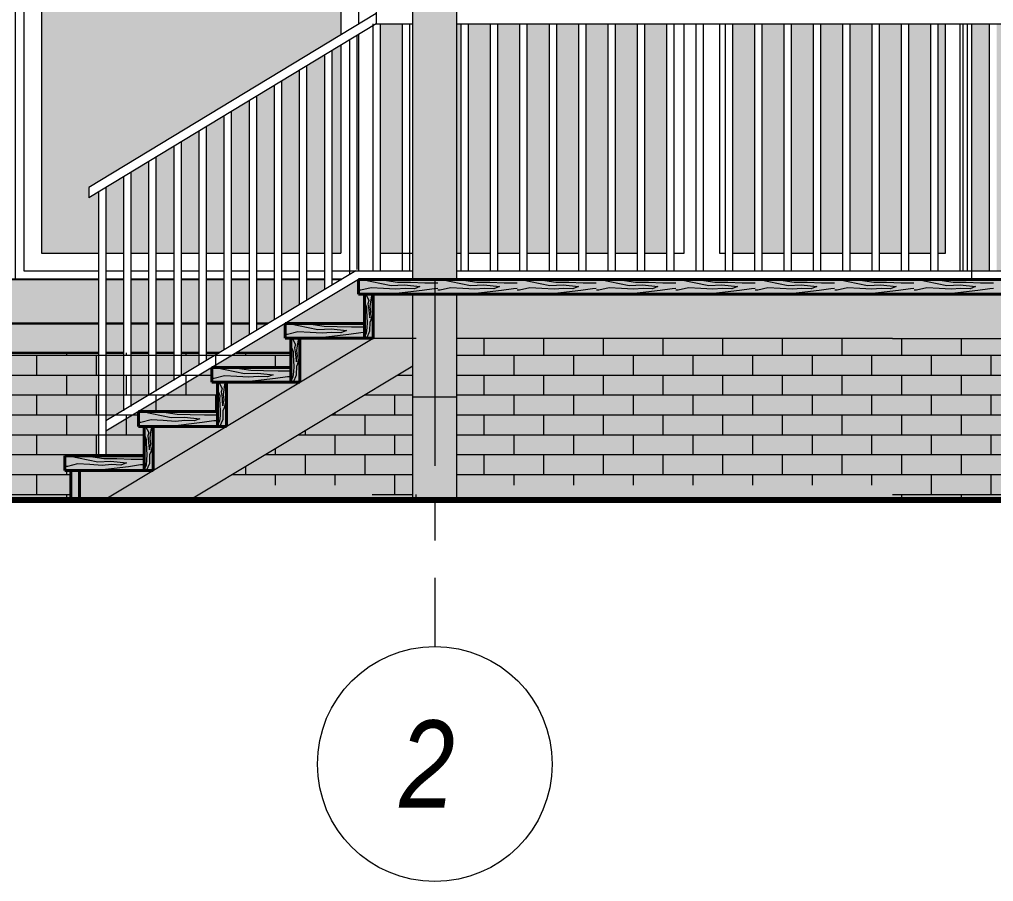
# Model space of a CAD drawing. Header units: millimetres. Extents: x 1582001 to 3303937, y 226471 to 491235.
# Drawn here: x 1591809 to 1595128, y 369285 to 372221 of the extents above; entities that cross this region are included whole.
import ezdxf
from ezdxf.enums import TextEntityAlignment as Align

# ---------------------------------------------------------------- set-up
doc = ezdxf.new("R2010")
doc.units = ezdxf.units.MM
doc.linetypes.add('CENTER', pattern=[50.8, 31.75, -6.35, 6.35, -6.35])
for name, color, linetype, lineweight in [('Интерьер - Лестница_Ном_пера__1', 7, 'Continuous', 13), ('Интерьер- Перегородка_Ном_пера__1', 7, 'Continuous', 13), ('Конструктивный - Несущий_Ном_пера__1', 7, 'Continuous', 13), ('Оси', 251, 'CENTER', 9), ('Штриховки', 251, 'Continuous', 20)]:
    doc.layers.add(name, color=color, linetype=linetype, lineweight=lineweight)
doc.styles.add('GOST 2.304', font='ARIALNI.TTF', dxfattribs={"width": 0.98, "height": 300})
pattern_1 = [(0, (0, 96926.34), (0, 67.7418), []), (90, (0, 96926.34), (-101.6, 67.7418), [67.7418, -67.7418])]

msp = doc.modelspace()

# ---------------------------------------------------------------- hatches: boundary and pattern name
at = {"lineweight": -3, "ltscale": 100, "true_color": 0xffe3c7}
h = msp.add_hatch(color=254, dxfattribs=at)
h.paths.add_polyline_path([(1590749.2, 373331.2), (1590599.2, 373331.2), (1590599.2, 370585.2), (1590749.2, 370585.2)])
h.paths.add_polyline_path([(1593299.2, 373774.4), (1593149.2, 373774.4), (1593149.2, 371335.2), (1593299.2, 371335.2)])
h = msp.add_hatch(color=254, dxfattribs=at)
h.set_gradient(color1=(200, 254, 251), color2=(240, 255, 254), one_color=1, tint=0.97, name='CYLINDER')
h.paths.add_polyline_path([(1592904.2, 373635.2), (1592784.2, 373635.2), (1592784.2, 373605.6), (1592784.2, 373331.2), (1591884.2, 373331.2), (1591884.2, 372375.2), (1592904.2, 372375.2)])
h.paths.add_polyline_path([(1594034.2, 373595.2), (1593299.2, 373595.2), (1593299.2, 372415.2), (1594034.2, 372415.2)])
h.paths.add_polyline_path([(1593149.2, 373595.2), (1593064.2, 373595.2), (1593064.2, 372415.2), (1593149.2, 372415.2)])
h.paths.add_polyline_path([(1594924.2, 373595.2), (1594234.2, 373595.2), (1594234.2, 372415.2), (1594924.2, 372415.2)])
h.paths.add_polyline_path([(1592904.2, 372168.5), (1592904.2, 372255.2), (1591884.2, 372255.2), (1591884.2, 371425.2), (1592078.1, 371425.2), (1592078.1, 371633.6), (1592045.3, 371613.7), (1592045.3, 371648.8)])
h.paths.add_polyline_path([(1592163.6, 371685.3), (1592103.1, 371648.7), (1592103.1, 371425.2), (1592163.6, 371425.2)], flags=17)
h.paths.add_polyline_path([(1592249.2, 371737.1), (1592188.6, 371700.5), (1592188.6, 371425.2), (1592249.2, 371425.2)], flags=17)
h.paths.add_polyline_path([(1592334.8, 371788.9), (1592274.2, 371752.2), (1592274.2, 371425.2), (1592334.8, 371425.2)], flags=17)
h.paths.add_polyline_path([(1592420.3, 371840.6), (1592359.8, 371804), (1592359.8, 371425.2), (1592420.3, 371425.2)], flags=17)
h.paths.add_polyline_path([(1592505.9, 371892.4), (1592445.3, 371855.8), (1592445.3, 371425.2), (1592505.9, 371425.2)], flags=17)
h.paths.add_polyline_path([(1592591.4, 371944.2), (1592530.9, 371907.5), (1592530.9, 371425.2), (1592591.4, 371425.2)], flags=17)
h.paths.add_polyline_path([(1592677, 371995.9), (1592616.4, 371959.3), (1592616.4, 371425.2), (1592677, 371425.2)], flags=17)
h.paths.add_polyline_path([(1592762.6, 372047.7), (1592702, 372011), (1592702, 371425.2), (1592762.6, 371425.2)], flags=17)
h.paths.add_polyline_path([(1592848.1, 372099.5), (1592787.6, 372062.8), (1592787.6, 371425.2), (1592848.1, 371425.2)], flags=17)
h.paths.add_polyline_path([(1592904.2, 372133.4), (1592873.1, 372114.6), (1592873.1, 371425.2), (1592904.2, 371425.2)], flags=17)
h.paths.add_polyline_path([(1593356.8, 372984.1), (1594077.3, 372984.1), (1594077.3, 373294.3), (1593356.8, 373294.3)], flags=9)
h = msp.add_hatch(color=254, dxfattribs=at)
h.set_gradient(color1=(200, 254, 251), color2=(240, 255, 254), one_color=1, tint=0.97, name='CYLINDER')
h.paths.add_polyline_path([(1593113.3, 372205.7), (1593038.3, 372205.7), (1593038.3, 371425.2), (1593113.3, 371425.2)])
h.paths.add_polyline_path([(1593413.3, 372205.7), (1593338.3, 372205.7), (1593338.3, 371425.2), (1593413.3, 371425.2)])
h.paths.add_polyline_path([(1593313.3, 372205.7), (1593299.2, 372205.7), (1593299.2, 371425.2), (1593313.3, 371425.2)])
h.paths.add_polyline_path([(1593513.3, 372205.7), (1593438.3, 372205.7), (1593438.3, 371425.2), (1593513.3, 371425.2)])
h.paths.add_polyline_path([(1593613.3, 372205.7), (1593538.3, 372205.7), (1593538.3, 371425.2), (1593613.3, 371425.2)])
h.paths.add_polyline_path([(1593713.3, 372205.7), (1593638.3, 372205.7), (1593638.3, 371425.2), (1593713.3, 371425.2)])
h.paths.add_polyline_path([(1593813.3, 372205.7), (1593738.3, 372205.7), (1593738.3, 371425.2), (1593813.3, 371425.2)])
h.paths.add_polyline_path([(1593913.3, 372205.7), (1593838.3, 372205.7), (1593838.3, 371425.2), (1593913.3, 371425.2)])
h.paths.add_polyline_path([(1594013.3, 372205.7), (1593938.3, 372205.7), (1593938.3, 371425.2), (1594013.3, 371425.2)])
h = msp.add_hatch(color=254, dxfattribs=at)
h.set_gradient(color1=(200, 254, 251), color2=(240, 255, 254), one_color=1, tint=0.97, name='CYLINDER')
h.paths.add_polyline_path([(1594913.3, 372205.7), (1594838.3, 372205.7), (1594838.3, 371425.2), (1594913.3, 371425.2)])
h.paths.add_polyline_path([(1594964.2, 372205.7), (1594938.3, 372205.7), (1594938.3, 371425.2), (1594964.2, 371425.2)])
h.paths.add_polyline_path([(1594813.3, 372205.7), (1594738.3, 372205.7), (1594738.3, 371425.2), (1594813.3, 371425.2)])
h.paths.add_polyline_path([(1594713.3, 372205.7), (1594638.3, 372205.7), (1594638.3, 371425.2), (1594713.3, 371425.2)])
h.paths.add_polyline_path([(1594613.3, 372205.7), (1594538.3, 372205.7), (1594538.3, 371425.2), (1594613.3, 371425.2)])
h.paths.add_polyline_path([(1594513.3, 372205.7), (1594438.3, 372205.7), (1594438.3, 371425.2), (1594513.3, 371425.2)])
h.paths.add_polyline_path([(1594413.3, 372205.7), (1594338.3, 372205.7), (1594338.3, 371425.2), (1594413.3, 371425.2)])
h.paths.add_polyline_path([(1594313.3, 372205.7), (1594238.3, 372205.7), (1594238.3, 371425.2), (1594313.3, 371425.2)])
h = msp.add_hatch(color=254, dxfattribs=at)
h.paths.add_polyline_path([(1595113.3, 372205.7), (1595054.2, 372205.7), (1595054.2, 371365.2), (1595113.3, 371365.2)])
h.paths.add_polyline_path([(1595213.3, 372205.7), (1595138.3, 372205.7), (1595138.3, 371365.2), (1595213.3, 371365.2)])
h.paths.add_polyline_path([(1595313.3, 372205.7), (1595238.3, 372205.7), (1595238.3, 371365.2), (1595313.3, 371365.2)])
h.paths.add_polyline_path([(1595413.3, 372205.7), (1595338.3, 372205.7), (1595338.3, 371365.2), (1595413.3, 371365.2)])
h.paths.add_polyline_path([(1595513.3, 372205.7), (1595438.3, 372205.7), (1595438.3, 371365.2), (1595513.3, 371365.2)])
h.paths.add_polyline_path([(1595613.3, 372205.7), (1595538.3, 372205.7), (1595538.3, 371365.2), (1595613.3, 371365.2)])
h.paths.add_polyline_path([(1595713.3, 372205.7), (1595638.3, 372205.7), (1595638.3, 371365.2), (1595713.3, 371365.2)])
h.paths.add_polyline_path([(1595813.3, 372205.7), (1595738.3, 372205.7), (1595738.3, 371365.2), (1595813.3, 371365.2)])
h.paths.add_polyline_path([(1595913.3, 372205.7), (1595838.3, 372205.7), (1595838.3, 371365.2), (1595913.3, 371365.2)])
h.paths.add_polyline_path([(1596013.3, 372205.7), (1595938.3, 372205.7), (1595938.3, 371365.2), (1596013.3, 371365.2)])
h.paths.add_polyline_path([(1596113.3, 372205.7), (1596038.3, 372205.7), (1596038.3, 371365.2), (1596113.3, 371365.2)])
h.paths.add_polyline_path([(1596213.3, 372205.7), (1596138.3, 372205.7), (1596138.3, 371365.2), (1596213.3, 371365.2)])
h.paths.add_polyline_path([(1596313.3, 372205.7), (1596238.3, 372205.7), (1596238.3, 371365.2), (1596313.3, 371365.2)])
h.paths.add_polyline_path([(1596413.3, 372205.7), (1596338.3, 372205.7), (1596338.3, 371365.2), (1596413.3, 371365.2)])
h.paths.add_polyline_path([(1596474.2, 372205.7), (1596438.3, 372205.7), (1596438.3, 371365.2), (1596474.2, 371365.2)])
at = {"lineweight": -3, "ltscale": 100, "true_color": 0xb83205}
h = msp.add_hatch(color=22, dxfattribs=at)
h.paths.add_polyline_path([(1592078.1, 371335.2), (1591794.2, 371335.2), (1590749.2, 371335.2), (1590749.2, 371185.2), (1592078.1, 371185.2)])
h.paths.add_polyline_path([(1592078.1, 371085.2), (1590749.2, 371085.2), (1590749.2, 370585.2), (1591984.2, 370585.2), (1591984.2, 370685.2), (1591964.2, 370685.2), (1591964.2, 370735.2), (1592078.1, 370735.2)])
h.paths.add_polyline_path([(1590599.2, 371185.2), (1590314.2, 371185.2), (1590314.2, 371085.2), (1590599.2, 371085.2)])
h.paths.add_polyline_path([(1590599.2, 371335.2), (1590314.2, 371335.2), (1590264.2, 371335.2), (1590264.2, 371185.2), (1590599.2, 371185.2)])
h.paths.add_polyline_path([(1592078.1, 371185.2), (1590749.2, 371185.2), (1590749.2, 371085.2), (1592078.1, 371085.2)])
h.paths.add_polyline_path([(1590599.2, 371085.2), (1590364.2, 371085.2), (1590364.2, 370585.2), (1590599.2, 370585.2)])
h.paths.add_polyline_path([(1593149.2, 371041.3), (1592389.1, 370585.2), (1593149.2, 370585.2)])
h.paths.add_polyline_path([(1592484.2, 370985.2), (1592464.2, 370985.2), (1592464.2, 371035.2), (1592214.2, 370885.2), (1592484.2, 370885.2)])
h.paths.add_polyline_path([(1592234.2, 370835.2), (1592214.2, 370835.2), (1592214.2, 370885.2), (1592103.1, 370818.5), (1592103.1, 370735.2), (1592234.2, 370735.2)])
h.paths.add_polyline_path([(1592734.2, 371085.2), (1592547.5, 371085.2), (1592464.2, 371035.2), (1592734.2, 371035.2)])
h.paths.add_polyline_path([(1592984.2, 371285.2), (1592964.2, 371285.2), (1592964.2, 371335.2), (1592714.2, 371185.2), (1592984.2, 371185.2)])
h.paths.add_polyline_path([(1592734.2, 371135.2), (1592714.2, 371135.2), (1592714.2, 371185.2), (1592547.5, 371085.2), (1592734.2, 371085.2)])
h = msp.add_hatch(color=22, dxfattribs=at)
h.paths.add_polyline_path([(1593299.2, 371285.2), (1593224.2, 371285.2), (1593224.2, 370935.1), (1593299.2, 370935.1)])
h.paths.add_polyline_path([(1593224.2, 371285.2), (1593149.2, 371285.2), (1593149.2, 370935.1), (1593224.2, 370935.1)])
h.paths.add_polyline_path([(1593224.2, 370935.1), (1593149.2, 370935.1), (1593149.2, 370585.2), (1593224.2, 370585.2)])
h.paths.add_polyline_path([(1593299.2, 370935.1), (1593224.2, 370935.1), (1593224.2, 370585.2), (1593299.2, 370585.2)])
h.paths.add_polyline_path([(1598549.2, 371134.6), (1594784.1, 371134.6), (1593299.2, 371134.6), (1593299.2, 370585.2), (1598549.2, 370585.2)])
h.paths.add_polyline_path([(1598549.2, 371285.2), (1593299.2, 371285.2), (1593299.2, 371134.6), (1594784.1, 371134.6), (1598549.2, 371134.6)])
h.paths.add_polyline_path([(1605624.2, 371085.2), (1600244.2, 371085.2), (1600244.2, 370585.2), (1605624.2, 370585.2)])
h.paths.add_polyline_path([(1605624.2, 371185.2), (1600194.2, 371185.2), (1600194.2, 371085.2), (1605624.2, 371085.2)])
h.paths.add_polyline_path([(1605624.2, 371335.2), (1600194.2, 371335.2), (1600144.2, 371335.2), (1600144.2, 371185.2), (1600194.2, 371185.2), (1605624.2, 371185.2)])
h.paths.add_polyline_path([(1605924.2, 371335.2), (1605624.2, 371335.2), (1605624.2, 371185.2), (1605874.2, 371185.2), (1605924.2, 371185.2)])
h.paths.add_polyline_path([(1605874.2, 371185.2), (1605624.2, 371185.2), (1605624.2, 371085.2), (1605824.2, 371085.2), (1605874.2, 371085.2)])
h.paths.add_polyline_path([(1605824.2, 371085.2), (1605624.2, 371085.2), (1605624.2, 370585.2), (1605824.2, 370585.2)])
h.paths.add_polyline_path([(1600144.2, 371285.2), (1598699.2, 371285.2), (1598699.2, 371134.6), (1600194.2, 371134.6), (1600194.2, 371185.2), (1600144.2, 371185.2)])
h.paths.add_polyline_path([(1600244.2, 371085.2), (1600194.2, 371085.2), (1600194.2, 371134.6), (1598699.2, 371134.6), (1598699.2, 370585.2), (1600244.2, 370585.2)])
h.paths.add_polyline_path([(1598699.2, 370935.1), (1598549.2, 370935.1), (1598549.2, 370585.2), (1598699.2, 370585.2)])
h.paths.add_polyline_path([(1598699.2, 371285.2), (1598549.2, 371285.2), (1598549.2, 371134.6), (1598549.2, 370935.1), (1598699.2, 370935.1)])
h.paths.add_polyline_path([(1593149.2, 371041.3), (1593149.2, 371135.2), (1593014.2, 371135.2), (1592097.5, 370585.2), (1592389.1, 370585.2)])
h.paths.add_polyline_path([(1593149.2, 371285.2), (1593014.2, 371285.2), (1593014.2, 371135.2), (1593149.2, 371135.2)])
at = {"lineweight": -3, "ltscale": 100, "true_color": 0xbd2f00}
h = msp.add_hatch(color=22, dxfattribs=at)
h.paths.add_polyline_path([(1592163.6, 371185.2), (1592103.1, 371185.2), (1592103.1, 371085.2), (1592163.6, 371085.2)])
h.paths.add_polyline_path([(1592249.2, 371185.2), (1592188.6, 371185.2), (1592188.6, 371085.2), (1592249.2, 371085.2)])
h.paths.add_polyline_path([(1592249.2, 371335.2), (1592188.6, 371335.2), (1592188.6, 371185.2), (1592249.2, 371185.2)])
h.paths.add_polyline_path([(1592163.6, 371335.2), (1592103.1, 371335.2), (1592103.1, 371185.2), (1592163.6, 371185.2)])
h.paths.add_polyline_path([(1592334.8, 371335.2), (1592274.2, 371335.2), (1592274.2, 371185.2), (1592334.8, 371185.2)])
h.paths.add_polyline_path([(1592420.3, 371335.2), (1592359.8, 371335.2), (1592359.8, 371185.2), (1592420.3, 371185.2)])
h.paths.add_polyline_path([(1592420.3, 371185.2), (1592359.8, 371185.2), (1592359.8, 371085.2), (1592420.3, 371085.2)])
h.paths.add_polyline_path([(1592334.8, 371185.2), (1592274.2, 371185.2), (1592274.2, 371085.2), (1592334.8, 371085.2)])
h = msp.add_hatch(color=22, dxfattribs=at)
h.paths.add_polyline_path([(1592505.9, 371185.2), (1592445.3, 371185.2), (1592445.3, 371085.2), (1592489.2, 371085.2), (1592505.9, 371095.2)])
h.paths.add_polyline_path([(1592505.9, 371335.2), (1592445.3, 371335.2), (1592445.3, 371185.2), (1592505.9, 371185.2)])
h.paths.add_polyline_path([(1592591.4, 371335.2), (1592530.9, 371335.2), (1592530.9, 371185.2), (1592591.4, 371185.2)])
h.paths.add_polyline_path([(1592591.4, 371185.2), (1592530.9, 371185.2), (1592530.9, 371110.2), (1592591.4, 371146.5)])
h.paths.add_polyline_path([(1592677, 371335.2), (1592616.4, 371335.2), (1592616.4, 371185.2), (1592655.9, 371185.2), (1592677, 371197.9)])
h.paths.add_polyline_path([(1592655.9, 371185.2), (1592616.4, 371185.2), (1592616.4, 371161.5)])
h.paths.add_polyline_path([(1592762.6, 371335.2), (1592702, 371335.2), (1592702, 371212.9), (1592762.6, 371249.2)])
h.paths.add_polyline_path([(1592848.1, 371335.2), (1592787.6, 371335.2), (1592787.6, 371264.2), (1592848.1, 371300.5)])
at = {"lineweight": -3, "ltscale": 100}
h = msp.add_hatch(color=34, dxfattribs=at)
h.paths.add_polyline_path([(1593120.9, 371316.8), (1593075.9, 371314.9), (1592976.8, 371335.2), (1592964.2, 371335.2), (1592964.2, 371298.4), (1592972.4, 371298.4), (1593007.3, 371307.3), (1593049.2, 371304.7), (1593090.5, 371302.2), (1593122.8, 371304.7), (1593154.6, 371303.5), (1593173.6, 371311.1)], flags=17)
h.paths.add_polyline_path([(1593090.5, 371302.2), (1593049.2, 371304.7), (1593007.3, 371307.3), (1592972.4, 371298.4), (1592964.2, 371298.4), (1592964.2, 371285.2), (1593064.2, 371285.2), (1593181.2, 371299), (1593221.8, 371304.7), (1593224.2, 371304.8), (1593224.2, 371323.9), (1593190, 371323.9), (1593141, 371325.7), (1593096.9, 371326.1), (1593036.6, 371335.2), (1592976.8, 371335.2), (1593075.9, 371314.9), (1593120.9, 371316.8), (1593173.6, 371311.1), (1593154.6, 371303.5), (1593122.8, 371304.7)])
h.paths.add_polyline_path([(1593224.2, 371304.8), (1593221.8, 371304.7), (1593181.2, 371299), (1593064.2, 371285.2), (1593224.2, 371285.2)], flags=17)
h.paths.add_polyline_path([(1593224.2, 371335.2), (1593036.6, 371335.2), (1593096.9, 371326.1), (1593141, 371325.7), (1593190, 371323.9), (1593224.2, 371323.9)])
at = {"lineweight": -3, "ltscale": 100, "true_color": 0xb83205}
msp.add_hatch(color=22, dxfattribs=at).paths.add_polyline_path([(1593299.2, 371335.2), (1593224.2, 371335.2), (1593224.2, 371285.2), (1593299.2, 371285.2), (1598699.2, 371285.2), (1600088.2, 371285.2), (1600144.2, 371291.8), (1600144.2, 371315.1), (1600137.1, 371315.8), (1600092, 371313.9), (1599988.5, 371335.2), (1598699.2, 371335.2)])
at = {"lineweight": -3, "ltscale": 100}
h = msp.add_hatch(color=34, dxfattribs=at)
h.paths.add_polyline_path([(1593014.2, 371226.9), (1593007.8, 371198.2), (1593003.7, 371189.9), (1593003.3, 371160.1), (1592992.3, 371135.2), (1593014.2, 371135.2)], flags=17)
h.paths.add_polyline_path([(1593003.7, 371189.9), (1593007.8, 371198.2), (1593014.2, 371226.9), (1593014.2, 371285.2), (1593012.1, 371285.2), (1593009.4, 371278.2), (1593006, 371259.5), (1593004.5, 371243.2), (1593006.6, 371225.1), (1593002.5, 371204.8), (1593000.3, 371217.8), (1592999.3, 371232), (1592996.2, 371252.6), (1592999.5, 371263.7), (1592988.7, 371285.2), (1592984.2, 371285.2), (1592984.2, 371259.7), (1592991.3, 371240), (1592991.1, 371228), (1592992.3, 371209.1), (1592993.4, 371187.3), (1592992.5, 371171.8), (1592990.5, 371152.3), (1592984.2, 371139.3), (1592984.2, 371135.2), (1592992.3, 371135.2), (1593003.3, 371160.1)])
h.paths.add_polyline_path([(1592992.3, 371209.1), (1592991.1, 371228), (1592991.3, 371240), (1592984.2, 371259.7), (1592984.2, 371139.3), (1592990.5, 371152.3), (1592992.5, 371171.8), (1592993.4, 371187.3)], flags=17)
h.paths.add_polyline_path([(1593012.1, 371285.2), (1592988.7, 371285.2), (1592999.5, 371263.7), (1592996.2, 371252.6), (1592999.3, 371232), (1593000.3, 371217.8), (1593002.5, 371204.8), (1593006.6, 371225.1), (1593004.5, 371243.2), (1593006, 371259.5), (1593009.4, 371278.2)], flags=17)
h = msp.add_hatch(color=34, dxfattribs=at)
h.paths.add_polyline_path([(1592984.2, 371155.3), (1592971.8, 371154.7), (1592931.2, 371149), (1592814.2, 371135.2), (1592984.2, 371135.2)], flags=17)
h.paths.add_polyline_path([(1592984.2, 371173.9), (1592940, 371173.9), (1592891, 371175.7), (1592846.9, 371176.1), (1592786.6, 371185.2), (1592726.8, 371185.2), (1592825.9, 371164.9), (1592870.9, 371166.8), (1592923.6, 371161.1), (1592904.6, 371153.5), (1592872.8, 371154.7), (1592840.5, 371152.2), (1592799.2, 371154.7), (1592757.3, 371157.3), (1592722.4, 371148.4), (1592714.2, 371148.4), (1592714.2, 371135.2), (1592764.2, 371135.2), (1592814.2, 371135.2), (1592931.2, 371149), (1592971.8, 371154.7), (1592984.2, 371155.3)])
h.paths.add_polyline_path([(1592984.2, 371185.2), (1592786.6, 371185.2), (1592846.9, 371176.1), (1592891, 371175.7), (1592940, 371173.9), (1592984.2, 371173.9)], flags=17)
h.paths.add_polyline_path([(1592726.8, 371185.2), (1592714.2, 371185.2), (1592714.2, 371148.4), (1592722.4, 371148.4), (1592757.3, 371157.3), (1592799.2, 371154.7), (1592840.5, 371152.2), (1592872.8, 371154.7), (1592904.6, 371153.5), (1592923.6, 371161.1), (1592870.9, 371166.8), (1592825.9, 371164.9)], flags=17)
at = {"lineweight": -3, "ltscale": 100, "true_color": 0xb83205}
h = msp.add_hatch(color=22, dxfattribs=at)
h.paths.add_polyline_path([(1592264.2, 370685.2), (1592014.2, 370685.2), (1592014.2, 370585.2), (1592097.5, 370585.2)])
h.paths.add_polyline_path([(1592514.2, 370835.2), (1592264.2, 370835.2), (1592264.2, 370685.2)])
h.paths.add_polyline_path([(1592764.2, 370985.2), (1592514.2, 370985.2), (1592514.2, 370835.2)])
h.paths.add_polyline_path([(1593014.2, 371135.2), (1593011.2, 371135.2), (1592764.2, 371135.2), (1592764.2, 370985.2)])
at = {"lineweight": -3, "ltscale": 100}
h = msp.add_hatch(color=34, dxfattribs=at)
h.paths.add_polyline_path([(1592764.2, 371076.9), (1592757.8, 371048.2), (1592753.7, 371039.9), (1592753.3, 371010.1), (1592742.3, 370985.2), (1592764.2, 370985.2)], flags=17)
h.paths.add_polyline_path([(1592753.7, 371039.9), (1592757.8, 371048.2), (1592764.2, 371076.9), (1592764.2, 371135.2), (1592762.1, 371135.2), (1592759.4, 371128.2), (1592756, 371109.5), (1592754.5, 371093.2), (1592756.6, 371075.1), (1592752.5, 371054.8), (1592750.3, 371067.8), (1592749.3, 371082), (1592746.2, 371102.6), (1592749.5, 371113.7), (1592738.7, 371135.2), (1592734.2, 371135.2), (1592734.2, 371109.7), (1592741.3, 371090), (1592741.1, 371078), (1592742.3, 371059.1), (1592743.4, 371037.3), (1592742.5, 371021.8), (1592740.5, 371002.3), (1592734.2, 370989.3), (1592734.2, 370985.2), (1592742.3, 370985.2), (1592753.3, 371010.1)])
h.paths.add_polyline_path([(1592742.3, 371059.1), (1592741.1, 371078), (1592741.3, 371090), (1592734.2, 371109.7), (1592734.2, 370989.3), (1592740.5, 371002.3), (1592742.5, 371021.8), (1592743.4, 371037.3)], flags=17)
h.paths.add_polyline_path([(1592759.4, 371128.2), (1592762.1, 371135.2), (1592738.7, 371135.2), (1592749.5, 371113.7), (1592746.2, 371102.6), (1592749.3, 371082), (1592750.3, 371067.8), (1592752.5, 371054.8), (1592756.6, 371075.1), (1592754.5, 371093.2), (1592756, 371109.5)], flags=17)
at = {"lineweight": -3, "ltscale": 100, "true_color": 0xbd2f00}
h = msp.add_hatch(color=22, dxfattribs=at)
h.paths.add_polyline_path([(1592163.6, 371085.2), (1592103.1, 371085.2), (1592103.1, 370853.5), (1592163.6, 370889.9)])
h.paths.add_polyline_path([(1592249.2, 371085.2), (1592188.6, 371085.2), (1592188.6, 370904.9), (1592249.2, 370941.2)])
h.paths.add_polyline_path([(1592334.8, 371085.2), (1592274.2, 371085.2), (1592274.2, 370956.2), (1592334.8, 370992.5)])
h.paths.add_polyline_path([(1592420.3, 371085.2), (1592359.8, 371085.2), (1592359.8, 371007.5), (1592420.3, 371043.9)])
h.paths.add_polyline_path([(1592489.2, 371085.2), (1592445.3, 371085.2), (1592445.3, 371058.9)])
at = {"lineweight": -3, "ltscale": 100}
h = msp.add_hatch(color=34, dxfattribs=at)
h.paths.add_polyline_path([(1592681.2, 370999), (1592721.8, 371004.7), (1592734.2, 371005.3), (1592734.2, 371023.9), (1592690, 371023.9), (1592641, 371025.7), (1592596.9, 371026.1), (1592536.6, 371035.2), (1592476.8, 371035.2), (1592575.9, 371014.9), (1592620.9, 371016.8), (1592673.6, 371011.1), (1592654.6, 371003.5), (1592622.8, 371004.7), (1592590.5, 371002.2), (1592549.2, 371004.7), (1592507.3, 371007.3), (1592472.4, 370998.4), (1592464.2, 370998.4), (1592464.2, 370985.2), (1592514.2, 370985.2), (1592564.2, 370985.2)])
h.paths.add_polyline_path([(1592620.9, 371016.8), (1592575.9, 371014.9), (1592476.8, 371035.2), (1592464.2, 371035.2), (1592464.2, 370998.4), (1592472.4, 370998.4), (1592507.3, 371007.3), (1592549.2, 371004.7), (1592590.5, 371002.2), (1592622.8, 371004.7), (1592654.6, 371003.5), (1592673.6, 371011.1)], flags=17)
h.paths.add_polyline_path([(1592734.2, 371035.2), (1592536.6, 371035.2), (1592596.9, 371026.1), (1592641, 371025.7), (1592690, 371023.9), (1592734.2, 371023.9)], flags=17)
h.paths.add_polyline_path([(1592734.2, 371005.3), (1592721.8, 371004.7), (1592681.2, 370999), (1592564.2, 370985.2), (1592734.2, 370985.2)], flags=17)
h = msp.add_hatch(color=34, dxfattribs=at)
h.paths.add_polyline_path([(1592514.2, 370926.9), (1592507.8, 370898.2), (1592503.7, 370889.9), (1592503.3, 370860.1), (1592492.3, 370835.2), (1592514.2, 370835.2)], flags=17)
h.paths.add_polyline_path([(1592503.7, 370889.9), (1592507.8, 370898.2), (1592514.2, 370926.9), (1592514.2, 370985.2), (1592512.1, 370985.2), (1592509.4, 370978.2), (1592506, 370959.5), (1592504.5, 370943.2), (1592506.6, 370925.1), (1592502.5, 370904.8), (1592500.3, 370917.8), (1592499.3, 370932), (1592496.2, 370952.6), (1592499.5, 370963.7), (1592488.7, 370985.2), (1592484.2, 370985.2), (1592484.2, 370959.7), (1592491.3, 370940), (1592491.1, 370928), (1592492.3, 370909.1), (1592493.4, 370887.3), (1592492.5, 370871.8), (1592490.5, 370852.3), (1592484.2, 370839.3), (1592484.2, 370835.2), (1592492.3, 370835.2), (1592503.3, 370860.1)])
h.paths.add_polyline_path([(1592492.3, 370909.1), (1592491.1, 370928), (1592491.3, 370940), (1592484.2, 370959.7), (1592484.2, 370839.3), (1592490.5, 370852.3), (1592492.5, 370871.8), (1592493.4, 370887.3)], flags=17)
h.paths.add_polyline_path([(1592509.4, 370978.2), (1592512.1, 370985.2), (1592488.7, 370985.2), (1592499.5, 370963.7), (1592496.2, 370952.6), (1592499.3, 370932), (1592500.3, 370917.8), (1592502.5, 370904.8), (1592506.6, 370925.1), (1592504.5, 370943.2), (1592506, 370959.5)], flags=17)
h = msp.add_hatch(color=34, dxfattribs=at)
h.paths.add_polyline_path([(1592484.2, 370855.3), (1592471.8, 370854.7), (1592431.2, 370849), (1592314.2, 370835.2), (1592484.2, 370835.2)], flags=17)
h.paths.add_polyline_path([(1592484.2, 370873.9), (1592440, 370873.9), (1592391, 370875.7), (1592346.9, 370876.1), (1592286.6, 370885.2), (1592226.8, 370885.2), (1592325.9, 370864.9), (1592370.9, 370866.8), (1592423.6, 370861.1), (1592404.6, 370853.5), (1592372.8, 370854.7), (1592340.5, 370852.2), (1592299.2, 370854.7), (1592257.3, 370857.3), (1592222.4, 370848.4), (1592214.2, 370848.4), (1592214.2, 370835.2), (1592314.2, 370835.2), (1592431.2, 370849), (1592471.8, 370854.7), (1592484.2, 370855.3)])
h.paths.add_polyline_path([(1592484.2, 370885.2), (1592286.6, 370885.2), (1592346.9, 370876.1), (1592391, 370875.7), (1592440, 370873.9), (1592484.2, 370873.9)], flags=17)
h.paths.add_polyline_path([(1592226.8, 370885.2), (1592214.2, 370885.2), (1592214.2, 370848.4), (1592222.4, 370848.4), (1592257.3, 370857.3), (1592299.2, 370854.7), (1592340.5, 370852.2), (1592372.8, 370854.7), (1592404.6, 370853.5), (1592423.6, 370861.1), (1592370.9, 370866.8), (1592325.9, 370864.9)], flags=17)
h = msp.add_hatch(color=34, dxfattribs=at)
h.paths.add_polyline_path([(1592264.2, 370776.9), (1592257.8, 370748.2), (1592253.7, 370739.9), (1592253.3, 370710.1), (1592242.3, 370685.2), (1592264.2, 370685.2)], flags=17)
h.paths.add_polyline_path([(1592253.7, 370739.9), (1592257.8, 370748.2), (1592264.2, 370776.9), (1592264.2, 370835.2), (1592262.1, 370835.2), (1592259.4, 370828.2), (1592256, 370809.5), (1592254.5, 370793.2), (1592256.6, 370775.1), (1592252.5, 370754.8), (1592250.3, 370767.8), (1592249.3, 370782), (1592246.2, 370802.6), (1592249.5, 370813.7), (1592238.7, 370835.2), (1592234.2, 370835.2), (1592234.2, 370809.7), (1592241.3, 370790), (1592241.1, 370778), (1592242.3, 370759.1), (1592243.4, 370737.3), (1592242.5, 370721.8), (1592240.5, 370702.3), (1592234.2, 370689.3), (1592234.2, 370685.2), (1592242.3, 370685.2), (1592253.3, 370710.1)])
h.paths.add_polyline_path([(1592242.3, 370759.1), (1592241.1, 370778), (1592241.3, 370790), (1592234.2, 370809.7), (1592234.2, 370689.3), (1592240.5, 370702.3), (1592242.5, 370721.8), (1592243.4, 370737.3)], flags=17)
h.paths.add_polyline_path([(1592259.4, 370828.2), (1592262.1, 370835.2), (1592238.7, 370835.2), (1592249.5, 370813.7), (1592246.2, 370802.6), (1592249.3, 370782), (1592250.3, 370767.8), (1592252.5, 370754.8), (1592256.6, 370775.1), (1592254.5, 370793.2), (1592256, 370809.5)], flags=17)
h = msp.add_hatch(color=34, dxfattribs=at)
h.paths.add_polyline_path([(1592014.2, 370685.2), (1591984.2, 370685.2), (1591984.2, 370585.2), (1592014.2, 370585.2)])
h.paths.add_polyline_path([(1592120.9, 370716.8), (1592075.9, 370714.9), (1591976.8, 370735.2), (1591964.2, 370735.2), (1591964.2, 370698.4), (1591972.4, 370698.4), (1592007.3, 370707.3), (1592049.2, 370704.7), (1592090.5, 370702.2), (1592122.8, 370704.7), (1592154.6, 370703.5), (1592173.6, 370711.1)], flags=17)
h.paths.add_polyline_path([(1592181.2, 370699), (1592221.8, 370704.7), (1592234.2, 370705.3), (1592234.2, 370723.9), (1592190, 370723.9), (1592141, 370725.7), (1592096.9, 370726.1), (1592036.6, 370735.2), (1591976.8, 370735.2), (1592075.9, 370714.9), (1592120.9, 370716.8), (1592173.6, 370711.1), (1592154.6, 370703.5), (1592122.8, 370704.7), (1592090.5, 370702.2), (1592049.2, 370704.7), (1592007.3, 370707.3), (1591972.4, 370698.4), (1591964.2, 370698.4), (1591964.2, 370685.2), (1592064.2, 370685.2)])
h.paths.add_polyline_path([(1592234.2, 370705.3), (1592221.8, 370704.7), (1592181.2, 370699), (1592064.2, 370685.2), (1592234.2, 370685.2)], flags=17)
h.paths.add_polyline_path([(1592234.2, 370735.2), (1592036.6, 370735.2), (1592096.9, 370726.1), (1592141, 370725.7), (1592190, 370723.9), (1592234.2, 370723.9)], flags=17)
at = {"layer": 'Конструктивный - Несущий_Ном_пера__1', "linetype": 'Continuous', "lineweight": 18, "true_color": 0x4c2f26}
h = msp.add_hatch(dxfattribs=at)
h.set_pattern_fill('AR-BRSTD', color=29, style=0)
h.set_pattern_definition(pattern_1)
h.paths.add_polyline_path([(1593011.2, 370958.5), (1592472.4, 370635.2), (1593011.2, 370635.2)])
h.paths.add_polyline_path([(1593011.2, 370958.5), (1593011.2, 370585.2), (1593149.2, 370585.2), (1593149.2, 371041.3)])
h.paths.add_polyline_path([(1593224.2, 370935.1), (1593299.2, 370935.1), (1593299.2, 371135.2), (1593224.2, 371135.2)])
h.paths.add_polyline_path([(1593299.2, 370935.1), (1593299.2, 370635.2), (1594784.1, 370635.2), (1594784.1, 371134.6), (1593224.2, 371134.6), (1593224.2, 370935.1)])
h.paths.add_polyline_path([(1598699.2, 371134.6), (1598699.2, 370585.2), (1600244.2, 370585.2), (1600244.2, 371134.6)])
h.paths.add_polyline_path([(1598549.2, 370585.2), (1598549.2, 371134.6), (1594784.1, 371134.6), (1594784.1, 370585.2)])
h = msp.add_hatch(dxfattribs=at)
h.set_pattern_fill('AR-BRSTD', color=29, style=0)
h.set_pattern_definition(pattern_1)
h.paths.add_polyline_path([(1590749.2, 371085.2), (1590749.2, 370585.2), (1591984.2, 370585.2), (1591984.2, 370685.2), (1591964.2, 370685.2), (1591964.2, 370735.2), (1592234.2, 370735.2), (1592234.2, 370835.2), (1592214.2, 370835.2), (1592214.2, 370885.2), (1592484.2, 370885.2), (1592484.2, 370985.2), (1592464.2, 370985.2), (1592464.2, 371035.2), (1592734.2, 371035.2), (1592734.2, 371085.2)])

# ---------------------------------------------------------------- linework, layer by layer
for points in [[(1592078.1, 371335.2), (1590749.2, 371335.2)], [(1592163.6, 371335.2), (1592103.1, 371335.2)], [(1592249.2, 371335.2), (1592188.6, 371335.2)], [(1592334.8, 371335.2), (1592274.2, 371335.2)], [(1592420.3, 371335.2), (1592359.8, 371335.2)], [(1592505.9, 371335.2), (1592445.3, 371335.2)], [(1592591.4, 371335.2), (1592530.9, 371335.2)], [(1592677, 371335.2), (1592616.4, 371335.2)], [(1592762.6, 371335.2), (1592702, 371335.2)], [(1592848.1, 371335.2), (1592787.6, 371335.2)], [(1592905.9, 371335.2), (1592873.1, 371335.2)], [(1593299.2, 371335.2), (1592964.2, 371335.2)], [(1598699.2, 371335.2), (1593299.2, 371335.2)], [(1590599.2, 371085.2), (1590364.2, 371085.2), (1590364.2, 370585.2), (1600244.2, 370585.2), (1600244.2, 371085.2), (1600244.2, 371085.2)], [(1592078.1, 371085.2), (1590749.2, 371085.2)], [(1592163.6, 371085.2), (1592103.1, 371085.2)], [(1592249.2, 371085.2), (1592188.6, 371085.2)], [(1592334.8, 371085.2), (1592274.2, 371085.2)], [(1592420.3, 371085.2), (1592359.8, 371085.2)], [(1592489.2, 371085.2), (1592445.3, 371085.2)], [(1592734.2, 371085.2), (1592547.5, 371085.2)]]:
    msp.add_lwpolyline(points)
at = {"ltscale": 20}
for points in [[(1592078.1, 371335.2), (1590749.2, 371335.2)], [(1592163.6, 371335.2), (1592103.1, 371335.2)], [(1592249.2, 371335.2), (1592188.6, 371335.2)], [(1592334.8, 371335.2), (1592274.2, 371335.2)], [(1592420.3, 371335.2), (1592359.8, 371335.2)], [(1592505.9, 371335.2), (1592445.3, 371335.2)], [(1592591.4, 371335.2), (1592530.9, 371335.2)], [(1592677, 371335.2), (1592616.4, 371335.2)], [(1592762.6, 371335.2), (1592702, 371335.2)], [(1592848.1, 371335.2), (1592787.6, 371335.2)], [(1592905.9, 371335.2), (1592873.1, 371335.2)], [(1593299.2, 371335.2), (1592964.2, 371335.2)], [(1598699.2, 371335.2), (1593299.2, 371335.2)], [(1590749.2, 371185.2), (1592078.1, 371185.2)], [(1592078.1, 371185.2), (1590749.2, 371185.2)], [(1592103.1, 371185.2), (1592163.6, 371185.2)], [(1592163.6, 371185.2), (1592103.1, 371185.2)], [(1592188.6, 371185.2), (1592249.2, 371185.2)], [(1592249.2, 371185.2), (1592188.6, 371185.2)], [(1592274.2, 371185.2), (1592334.8, 371185.2)], [(1592334.8, 371185.2), (1592274.2, 371185.2)], [(1592359.8, 371185.2), (1592420.3, 371185.2)], [(1592420.3, 371185.2), (1592359.8, 371185.2)], [(1592445.3, 371185.2), (1592505.9, 371185.2)], [(1592505.9, 371185.2), (1592445.3, 371185.2)], [(1592591.4, 371185.2), (1592530.9, 371185.2)], [(1592530.9, 371185.2), (1592591.4, 371185.2)], [(1592655.9, 371185.2), (1592616.4, 371185.2)], [(1592616.4, 371185.2), (1592655.9, 371185.2)], [(1592984.2, 371185.2), (1592714.2, 371185.2)], [(1592714.2, 371185.2), (1592984.2, 371185.2)], [(1590749.2, 371085.2), (1592078.1, 371085.2)], [(1592103.1, 371085.2), (1592163.6, 371085.2)], [(1592188.6, 371085.2), (1592249.2, 371085.2)], [(1592274.2, 371085.2), (1592334.8, 371085.2)], [(1592359.8, 371085.2), (1592420.3, 371085.2)], [(1592445.3, 371085.2), (1592489.2, 371085.2)], [(1592547.5, 371085.2), (1592734.2, 371085.2)]]:
    msp.add_lwpolyline(points, dxfattribs=at)
at = {"layer": 'Интерьер - Лестница_Ном_пера__1', "linetype": 'Continuous', "lineweight": 40}
for p, q in [((1592964.2, 371285.2), (1592964.2, 371335.2)), ((1593299.2, 371335.2), (1592964.2, 371335.2)), ((1598699.2, 371335.2), (1593299.2, 371335.2)), ((1593299.2, 371285.2), (1592964.2, 371285.2)), ((1592984.2, 371135.2), (1592984.2, 371285.2)), ((1593014.2, 371134.6), (1593014.2, 371285.2)), ((1598699.2, 371285.2), (1593299.2, 371285.2)), ((1592984.2, 371185.2), (1592714.2, 371185.2)), ((1592714.2, 371135.2), (1592714.2, 371185.2)), ((1592764.2, 371135.2), (1592714.2, 371135.2)), ((1592734.2, 370985.2), (1592734.2, 371135.2)), ((1592764.2, 370985.2), (1592764.2, 371135.2)), ((1592764.2, 371135.2), (1593014.2, 371135.2)), ((1592734.2, 371035.2), (1592464.2, 371035.2)), ((1592464.2, 370985.2), (1592464.2, 371035.2)), ((1592514.2, 370985.2), (1592464.2, 370985.2)), ((1592484.2, 370835.2), (1592484.2, 370985.2)), ((1592514.2, 370835.2), (1592514.2, 370985.2)), ((1592514.2, 370985.2), (1592764.2, 370985.2)), ((1592484.2, 370885.2), (1592214.2, 370885.2)), ((1592214.2, 370835.2), (1592214.2, 370885.2)), ((1592214.2, 370835.2), (1592514.2, 370835.2)), ((1592234.2, 370685.2), (1592234.2, 370835.2)), ((1592264.2, 370685.2), (1592264.2, 370835.2)), ((1592234.2, 370735.2), (1591964.2, 370735.2)), ((1591964.2, 370685.2), (1591964.2, 370735.2)), ((1591964.2, 370685.2), (1592264.2, 370685.2)), ((1591984.2, 370585.2), (1591984.2, 370685.2)), ((1592014.2, 370585.2), (1592014.2, 370685.2)), ((1592014.2, 370685.2), (1592014.2, 370585.2)), ((1592014.2, 370585.2), (1592014.2, 370675.2))]:
    msp.add_line(p, q, dxfattribs=at)
at = {"layer": 'Интерьер - Лестница_Ном_пера__1', "linetype": 'Continuous', "lineweight": 80}
msp.add_line((1586471.4, 370585.2), (1609593.6, 370585.2), dxfattribs=at)
at = {"layer": 'Интерьер- Перегородка_Ном_пера__1'}
for p, q in [((1592964.2, 373695.2), (1592964.2, 372204.8)), ((1592904.2, 372255.2), (1592904.2, 372168.5)), ((1593024.2, 372255.2), (1593024.2, 372205.7)), ((1594194.2, 372205.7), (1594194.2, 371425.2)), ((1595024.2, 371365.2), (1595024.2, 372205.7)), ((1592964.2, 372169.7), (1592964.2, 371364.5)), ((1592904.2, 372133.4), (1592904.2, 371425.2)), ((1594164.2, 371365.2), (1600194.2, 371365.2))]:
    msp.add_line(p, q, dxfattribs=at)
for points in [[(1591824.2, 373331.2), (1591824.2, 371365.2), (1592078.1, 371365.2)], [(1591884.2, 372255.2), (1591884.2, 371425.2), (1592078.1, 371425.2)], [(1594038.3, 371425.2), (1594074.2, 371425.2), (1594074.2, 372205.7)], [(1594938.3, 371425.2), (1594964.2, 371425.2), (1594964.2, 372205.7)], [(1592103.1, 371425.2), (1592163.6, 371425.2)], [(1592188.6, 371425.2), (1592249.2, 371425.2)], [(1592274.2, 371425.2), (1592334.8, 371425.2)], [(1592359.8, 371425.2), (1592420.3, 371425.2)], [(1592445.3, 371425.2), (1592505.9, 371425.2)], [(1592530.9, 371425.2), (1592591.4, 371425.2)], [(1592616.4, 371425.2), (1592677, 371425.2)], [(1592702, 371425.2), (1592762.6, 371425.2)], [(1592787.6, 371425.2), (1592848.1, 371425.2)], [(1592873.1, 371425.2), (1592904.2, 371425.2)], [(1593038.3, 371425.2), (1593149.2, 371425.2)], [(1593299.2, 371425.2), (1593313.3, 371425.2)], [(1593338.3, 371425.2), (1593413.3, 371425.2)], [(1593438.3, 371425.2), (1593513.3, 371425.2)], [(1593538.3, 371425.2), (1593613.3, 371425.2)], [(1593638.3, 371425.2), (1593713.3, 371425.2)], [(1593738.3, 371425.2), (1593813.3, 371425.2)], [(1593838.3, 371425.2), (1593913.3, 371425.2)], [(1593938.3, 371425.2), (1594013.3, 371425.2)], [(1594194.2, 371425.2), (1594213.3, 371425.2)], [(1594238.3, 371425.2), (1594313.3, 371425.2)], [(1594338.3, 371425.2), (1594413.3, 371425.2)], [(1594438.3, 371425.2), (1594513.3, 371425.2)], [(1594538.3, 371425.2), (1594613.3, 371425.2)], [(1594638.3, 371425.2), (1594713.3, 371425.2)], [(1594738.3, 371425.2), (1594813.3, 371425.2)], [(1594838.3, 371425.2), (1594913.3, 371425.2)], [(1592103.1, 371365.2), (1592163.6, 371365.2)], [(1592188.6, 371365.2), (1592249.2, 371365.2)], [(1592274.2, 371365.2), (1592334.8, 371365.2)], [(1592359.8, 371365.2), (1592420.3, 371365.2)], [(1592445.3, 371365.2), (1592505.9, 371365.2)], [(1592530.9, 371365.2), (1592591.4, 371365.2)], [(1592616.4, 371365.2), (1592677, 371365.2)], [(1592702, 371365.2), (1592762.6, 371365.2)], [(1592787.6, 371365.2), (1592848.1, 371365.2)], [(1592873.1, 371365.2), (1593149.2, 371365.2)], [(1593299.2, 371365.2), (1594104.2, 371365.2)]]:
    msp.add_lwpolyline(points, dxfattribs=at)
at = {"layer": 'Конструктивный - Несущий_Ном_пера__1', "color": 24, "linetype": 'Continuous'}
for p, q in [((1593149.2, 371335.2), (1593149.2, 373774.4)), ((1593299.2, 371335.2), (1593299.2, 373774.4)), ((1593024.2, 372241.1), (1592045.3, 371648.8)), ((1593024.2, 372206), (1592045.3, 371613.7)), ((1593013.3, 372205.7), (1593013.3, 371364.5)), ((1593024.2, 372205.7), (1593149.2, 372205.7)), ((1593038.3, 372205.7), (1593038.3, 371364.5)), ((1593113.3, 372205.7), (1593113.3, 371364.5)), ((1593138.3, 372205.7), (1593138.3, 371364.5)), ((1593299.2, 372205.7), (1598549.2, 372205.7)), ((1593313.3, 372205.7), (1593313.3, 371364.5)), ((1593338.3, 372205.7), (1593338.3, 371364.5)), ((1593413.3, 372205.7), (1593413.3, 371364.5)), ((1593438.3, 372205.7), (1593438.3, 371364.5)), ((1593513.3, 372205.7), (1593513.3, 371364.5)), ((1593538.3, 372205.7), (1593538.3, 371364.5)), ((1593613.3, 372205.7), (1593613.3, 371364.5)), ((1593638.3, 372205.7), (1593638.3, 371364.5)), ((1593713.3, 372205.7), (1593713.3, 371364.5)), ((1593738.3, 372205.7), (1593738.3, 371364.5)), ((1593813.3, 372205.7), (1593813.3, 371364.5)), ((1593838.3, 372205.7), (1593838.3, 371364.5)), ((1593913.3, 372205.7), (1593913.3, 371364.5)), ((1593938.3, 372205.7), (1593938.3, 371364.5)), ((1594013.3, 372205.7), (1594013.3, 371364.5)), ((1594038.3, 372205.7), (1594038.3, 371364.5)), ((1594113.3, 372205.7), (1594113.3, 371364.5)), ((1594138.3, 372205.7), (1594138.3, 371364.5)), ((1594213.3, 372205.7), (1594213.3, 371364.5)), ((1594238.3, 372205.7), (1594238.3, 371364.5)), ((1594313.3, 372205.7), (1594313.3, 371364.5)), ((1594338.3, 372205.7), (1594338.3, 371364.5)), ((1594413.3, 372205.7), (1594413.3, 371364.5)), ((1594438.3, 372205.7), (1594438.3, 371364.5)), ((1594513.3, 372205.7), (1594513.3, 371364.5)), ((1594538.3, 372205.7), (1594538.3, 371364.5)), ((1594613.3, 372205.7), (1594613.3, 371364.5)), ((1594638.3, 372205.7), (1594638.3, 371364.5)), ((1594713.3, 372205.7), (1594713.3, 371364.5)), ((1594738.3, 372205.7), (1594738.3, 371364.5)), ((1594813.3, 372205.7), (1594813.3, 371364.5)), ((1594838.3, 372205.7), (1594838.3, 371364.5)), ((1594913.3, 372205.7), (1594913.3, 371364.5)), ((1594938.3, 372205.7), (1594938.3, 371364.5)), ((1595013.3, 372205.7), (1595013.3, 371364.5)), ((1595038.3, 372205.7), (1595038.3, 371364.5)), ((1595113.3, 372205.7), (1595113.3, 371364.5)), ((1592933.7, 372151.2), (1592933.7, 371354)), ((1592958.7, 372166.3), (1592958.7, 371369)), ((1592873.1, 372114.6), (1592873.1, 371315.5)), ((1592848.1, 372099.5), (1592848.1, 371300.5)), ((1592762.6, 372047.7), (1592762.6, 371249.2)), ((1592787.6, 372062.8), (1592787.6, 371264.2)), ((1592702, 372011), (1592702, 371212.9)), ((1592677, 371995.9), (1592677, 371197.9)), ((1592591.4, 371944.2), (1592591.4, 371146.5)), ((1592616.4, 371959.3), (1592616.4, 371161.5)), ((1592530.9, 371907.5), (1592530.9, 371110.2)), ((1592505.9, 371892.4), (1592505.9, 371095.2)), ((1592420.3, 371840.6), (1592420.3, 371043.4)), ((1592445.3, 371855.8), (1592445.3, 371058.4)), ((1592334.8, 371788.9), (1592334.8, 370991.7)), ((1592359.8, 371804), (1592359.8, 371006.7)), ((1592274.2, 371752.2), (1592274.2, 370954.9)), ((1592249.2, 371737.1), (1592249.2, 370939.9)), ((1592163.6, 371685.3), (1592163.6, 370888.1)), ((1592188.6, 371700.5), (1592188.6, 370903.1)), ((1592103.1, 371648.7), (1592103.1, 370735.2)), ((1592078.1, 371633.6), (1592078.1, 370735.2)), ((1592954.7, 371364.5), (1592103.1, 370853.5)), ((1592954.7, 371364.5), (1593011.2, 371364.5)), ((1593299.2, 371364.5), (1594784.1, 371364.5)), ((1592964.2, 371335.2), (1592103.1, 370818.5)), ((1593149.2, 370585.2), (1593149.2, 371285.2)), ((1593299.2, 370585.2), (1593299.2, 371285.2)), ((1592097.5, 370585.2), (1593014.2, 371135.2)), ((1593011.2, 371135.2), (1593161.2, 371135.2)), ((1594784.1, 371134.6), (1593299.2, 371134.6)), ((1594784.1, 371134.6), (1598549.2, 371134.6)), ((1593149.2, 370935.1), (1593299.2, 370935.1)), ((1593161.2, 370585.2), (1593161.2, 370603.2)), ((1600244.2, 370585.2), (1594784.1, 370585.2))]:
    msp.add_line(p, q, dxfattribs=at)
for points in [[(1592045.3, 371648.8), (1592045.3, 371613.7)], [(1592389.1, 370585.2), (1593149.2, 371041.3)]]:
    msp.add_lwpolyline(points, dxfattribs=at)
at = {"layer": 'Оси', "ltscale": 20}
msp.add_line((1593224.2, 371335.2), (1593224.2, 370085.3), dxfattribs=at)
at = {"layer": 'Оси', "linetype": 'Continuous', "ltscale": 100}
msp.add_circle((1593224.2, 369685.3), 400, dxfattribs=at)
msp.add_circle((1593224.2, 369685.3), 400, dxfattribs=at)
at = {"layer": 'Штриховки', "linetype": 'ByBlock', "ltscale": 500}
for points in [[(1591794.2, 373331.2), (1591794.2, 371335.2), (1592078.1, 371335.2)], [(1594104.2, 371335.2), (1595054.2, 371335.2), (1595054.2, 372205.7)], [(1592103.1, 371335.2), (1592163.6, 371335.2)], [(1592188.6, 371335.2), (1592249.2, 371335.2)], [(1592274.2, 371335.2), (1592334.8, 371335.2)], [(1592359.8, 371335.2), (1592420.3, 371335.2)], [(1592445.3, 371335.2), (1592505.9, 371335.2)], [(1592530.9, 371335.2), (1592591.4, 371335.2)], [(1592616.4, 371335.2), (1592677, 371335.2)], [(1592702, 371335.2), (1592762.6, 371335.2)], [(1592787.6, 371335.2), (1592848.1, 371335.2)], [(1592873.1, 371335.2), (1592905.9, 371335.2)], [(1592964.2, 371335.2), (1593299.2, 371335.2)], [(1593299.2, 371335.2), (1594164.2, 371335.2)]]:
    msp.add_lwpolyline(points, dxfattribs=at)
at = {"layer": 'Штриховки', "ltscale": 100}
for points in [[(1592976.8, 371335.2), (1593075.9, 371314.9), (1593120.9, 371316.8), (1593173.6, 371311.1), (1593154.6, 371303.5), (1593122.8, 371304.7), (1593090.5, 371302.2), (1593049.2, 371304.7), (1593007.3, 371307.3), (1592972.4, 371298.4), (1592964.2, 371298.4)], [(1593036.6, 371335.2), (1593096.9, 371326.1), (1593141, 371325.7), (1593190, 371323.9), (1593234.2, 371323.9)], [(1593247.3, 371335.2), (1593346.3, 371314.9), (1593391.4, 371316.8), (1593444.1, 371311.1), (1593425, 371303.5), (1593393.3, 371304.7), (1593360.9, 371302.2), (1593319.7, 371304.7), (1593277.8, 371307.3), (1593242.9, 371298.4), (1593234.7, 371298.4)], [(1593307.1, 371335.2), (1593367.3, 371326.1), (1593411.4, 371325.7), (1593460.5, 371323.9), (1593504.7, 371323.9)], [(1593517, 371335.2), (1593616, 371314.9), (1593661.1, 371316.8), (1593713.8, 371311.1), (1593694.8, 371303.5), (1593663, 371304.7), (1593630.6, 371302.2), (1593589.4, 371304.7), (1593547.5, 371307.3), (1593512.6, 371298.4), (1593504.4, 371298.4)], [(1593576.8, 371335.2), (1593637.1, 371326.1), (1593681.1, 371325.7), (1593730.2, 371323.9), (1593774.4, 371323.9)], [(1593787.6, 371335.2), (1593886.7, 371314.9), (1593931.7, 371316.8), (1593984.4, 371311.1), (1593965.4, 371303.5), (1593933.6, 371304.7), (1593901.3, 371302.2), (1593860, 371304.7), (1593818.1, 371307.3), (1593783.2, 371298.4), (1593775, 371298.4)], [(1593847.4, 371335.2), (1593907.7, 371326.1), (1593951.7, 371325.7), (1594000.8, 371323.9), (1594045, 371323.9)], [(1594058.2, 371335.2), (1594157.3, 371314.9), (1594202.3, 371316.8), (1594255, 371311.1), (1594236, 371303.5), (1594204.2, 371304.7), (1594171.9, 371302.2), (1594130.6, 371304.7), (1594088.7, 371307.3), (1594053.8, 371298.4), (1594045.6, 371298.4)], [(1594118, 371335.2), (1594178.3, 371326.1), (1594222.4, 371325.7), (1594271.4, 371323.9), (1594315.6, 371323.9)], [(1594328.8, 371335.2), (1594427.9, 371314.9), (1594472.9, 371316.8), (1594525.6, 371311.1), (1594506.6, 371303.5), (1594474.8, 371304.7), (1594442.5, 371302.2), (1594401.2, 371304.7), (1594359.3, 371307.3), (1594324.4, 371298.4), (1594316.2, 371298.4)], [(1594388.6, 371335.2), (1594448.9, 371326.1), (1594493, 371325.7), (1594542, 371323.9), (1594586.2, 371323.9)], [(1594599.5, 371335.2), (1594698.5, 371314.9), (1594743.5, 371316.8), (1594796.2, 371311.1), (1594777.2, 371303.5), (1594745.4, 371304.7), (1594713.1, 371302.2), (1594671.8, 371304.7), (1594629.9, 371307.3), (1594595, 371298.4), (1594586.8, 371298.4)], [(1594659.2, 371335.2), (1594719.5, 371326.1), (1594763.6, 371325.7), (1594812.6, 371323.9), (1594856.8, 371323.9)], [(1594870.1, 371335.2), (1594969.1, 371314.9), (1595014.1, 371316.8), (1595066.8, 371311.1), (1595047.8, 371303.5), (1595016, 371304.7), (1594983.7, 371302.2), (1594942.4, 371304.7), (1594900.5, 371307.3), (1594865.6, 371298.4), (1594857.4, 371298.4)], [(1594929.8, 371335.2), (1594990.1, 371326.1), (1595034.2, 371325.7), (1595083.2, 371323.9), (1595127.4, 371323.9)], [(1592988.7, 371285.2), (1592999.5, 371263.7), (1592996.2, 371252.6), (1592999.3, 371232), (1593000.3, 371217.8), (1593002.5, 371204.8), (1593006.6, 371225.1), (1593004.5, 371243.2), (1593006, 371259.5), (1593009.4, 371278.2), (1593012.1, 371285.2)], [(1593064.2, 371285.2), (1593181.2, 371299), (1593221.8, 371304.7), (1593234.2, 371305.3)], [(1593334.7, 371285.2), (1593451.7, 371299), (1593492.3, 371304.7), (1593504.7, 371305.3)], [(1593604.4, 371285.2), (1593721.4, 371299), (1593762, 371304.7), (1593774.4, 371305.3)], [(1593875, 371285.2), (1593992, 371299), (1594032.6, 371304.7), (1594045, 371305.3)], [(1594145.6, 371285.2), (1594262.6, 371299), (1594303.2, 371304.7), (1594315.6, 371305.3)], [(1594416.2, 371285.2), (1594533.2, 371299), (1594573.8, 371304.7), (1594586.2, 371305.3)], [(1594686.8, 371285.2), (1594803.8, 371299), (1594844.4, 371304.7), (1594856.8, 371305.3)], [(1594957.4, 371285.2), (1595074.4, 371299), (1595115.1, 371304.7), (1595127.4, 371305.3)], [(1592984.2, 371259.7), (1592991.3, 371240), (1592991.1, 371228), (1592992.3, 371209.1), (1592993.4, 371187.3), (1592992.5, 371171.8), (1592990.5, 371152.3), (1592984.2, 371139.3)], [(1592992.3, 371135.2), (1593003.3, 371160.1), (1593003.7, 371189.9), (1593007.8, 371198.2), (1593014.2, 371226.9)], [(1592726.8, 371185.2), (1592825.9, 371164.9), (1592870.9, 371166.8), (1592923.6, 371161.1), (1592904.6, 371153.5), (1592872.8, 371154.7), (1592840.5, 371152.2), (1592799.2, 371154.7), (1592757.3, 371157.3), (1592722.4, 371148.4), (1592714.2, 371148.4)], [(1592786.6, 371185.2), (1592846.9, 371176.1), (1592891, 371175.7), (1592940, 371173.9), (1592984.2, 371173.9)], [(1592814.2, 371135.2), (1592931.2, 371149), (1592971.8, 371154.7), (1592984.2, 371155.3)], [(1592734.2, 371109.7), (1592741.3, 371090), (1592741.1, 371078), (1592742.3, 371059.1), (1592743.4, 371037.3), (1592742.5, 371021.8), (1592740.5, 371002.3), (1592734.2, 370989.3)], [(1592738.7, 371135.2), (1592749.5, 371113.7), (1592746.2, 371102.6), (1592749.3, 371082), (1592750.3, 371067.8), (1592752.5, 371054.8), (1592756.6, 371075.1), (1592754.5, 371093.2), (1592756, 371109.5), (1592759.4, 371128.2), (1592762.1, 371135.2)], [(1592742.3, 370985.2), (1592753.3, 371010.1), (1592753.7, 371039.9), (1592757.8, 371048.2), (1592764.2, 371076.9)], [(1592476.8, 371035.2), (1592575.9, 371014.9), (1592620.9, 371016.8), (1592673.6, 371011.1), (1592654.6, 371003.5), (1592622.8, 371004.7), (1592590.5, 371002.2), (1592549.2, 371004.7), (1592507.3, 371007.3), (1592472.4, 370998.4), (1592464.2, 370998.4)], [(1592536.6, 371035.2), (1592596.9, 371026.1), (1592641, 371025.7), (1592690, 371023.9), (1592734.2, 371023.9)], [(1592488.7, 370985.2), (1592499.5, 370963.7), (1592496.2, 370952.6), (1592499.3, 370932), (1592500.3, 370917.8), (1592502.5, 370904.8), (1592506.6, 370925.1), (1592504.5, 370943.2), (1592506, 370959.5), (1592509.4, 370978.2), (1592512.1, 370985.2)], [(1592564.2, 370985.2), (1592681.2, 370999), (1592721.8, 371004.7), (1592734.2, 371005.3)], [(1592484.2, 370959.7), (1592491.3, 370940), (1592491.1, 370928), (1592492.3, 370909.1), (1592493.4, 370887.3), (1592492.5, 370871.8), (1592490.5, 370852.3), (1592484.2, 370839.3)], [(1592492.3, 370835.2), (1592503.3, 370860.1), (1592503.7, 370889.9), (1592507.8, 370898.2), (1592514.2, 370926.9)], [(1592226.8, 370885.2), (1592325.9, 370864.9), (1592370.9, 370866.8), (1592423.6, 370861.1), (1592404.6, 370853.5), (1592372.8, 370854.7), (1592340.5, 370852.2), (1592299.2, 370854.7), (1592257.3, 370857.3), (1592222.4, 370848.4), (1592214.2, 370848.4)], [(1592286.6, 370885.2), (1592346.9, 370876.1), (1592391, 370875.7), (1592440, 370873.9), (1592484.2, 370873.9)], [(1592314.2, 370835.2), (1592431.2, 370849), (1592471.8, 370854.7), (1592484.2, 370855.3)], [(1592238.7, 370835.2), (1592249.5, 370813.7), (1592246.2, 370802.6), (1592249.3, 370782), (1592250.3, 370767.8), (1592252.5, 370754.8), (1592256.6, 370775.1), (1592254.5, 370793.2), (1592256, 370809.5), (1592259.4, 370828.2), (1592262.1, 370835.2)], [(1592234.2, 370809.7), (1592241.3, 370790), (1592241.1, 370778), (1592242.3, 370759.1), (1592243.4, 370737.3), (1592242.5, 370721.8), (1592240.5, 370702.3), (1592234.2, 370689.3)], [(1592242.3, 370685.2), (1592253.3, 370710.1), (1592253.7, 370739.9), (1592257.8, 370748.2), (1592264.2, 370776.9)], [(1591976.8, 370735.2), (1592075.9, 370714.9), (1592120.9, 370716.8), (1592173.6, 370711.1), (1592154.6, 370703.5), (1592122.8, 370704.7), (1592090.5, 370702.2), (1592049.2, 370704.7), (1592007.3, 370707.3), (1591972.4, 370698.4), (1591964.2, 370698.4)], [(1592036.6, 370735.2), (1592096.9, 370726.1), (1592141, 370725.7), (1592190, 370723.9), (1592234.2, 370723.9)], [(1592064.2, 370685.2), (1592181.2, 370699), (1592221.8, 370704.7), (1592234.2, 370705.3)]]:
    msp.add_lwpolyline(points, dxfattribs=at)

# ---------------------------------------------------------------- texts
at = {"layer": 'Оси', "linetype": 'Continuous', "ltscale": 100, "style": 'GOST 2.304'}
msp.add_text('2', height=297.2, dxfattribs=at).set_placement((1593197.9, 369685.3), align=Align.MIDDLE_CENTER)

doc.saveas('drawing.dxf')
